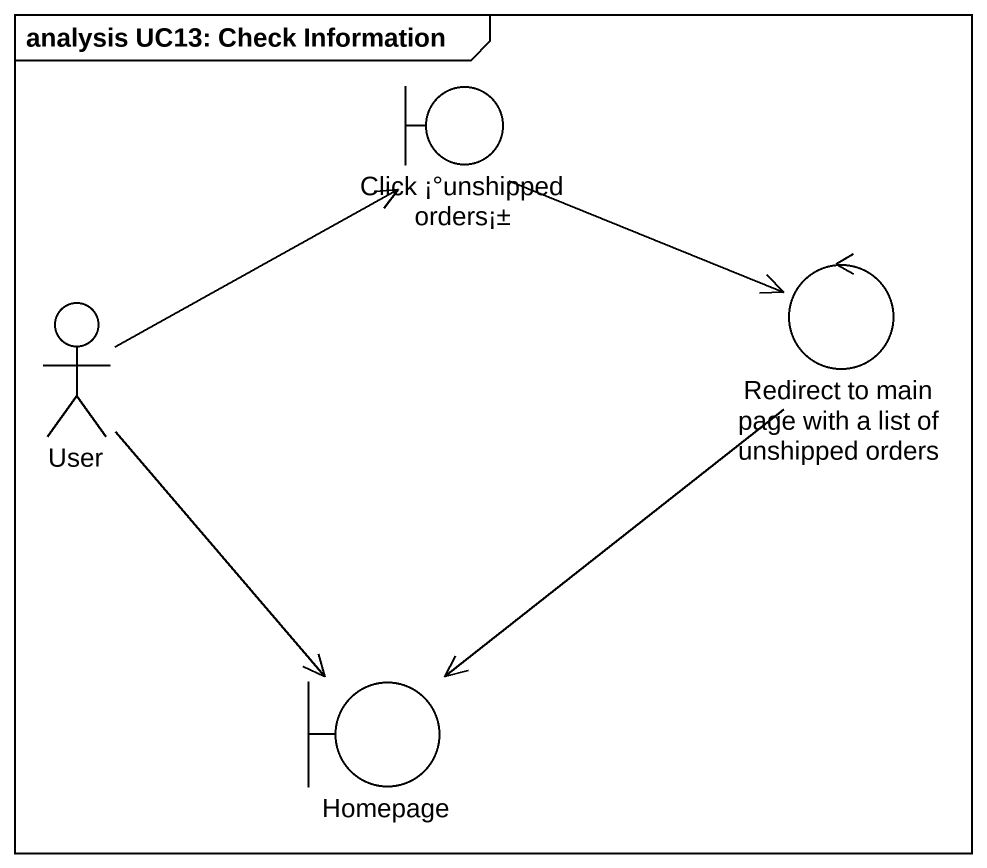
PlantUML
@startuml
mainframe analysis UC13: Check Information
boundary "Click ¡°unshipped orders¡±" as Click_unshipped_orders
actor User
control "Redirect to main page with a list of unshipped orders" as Redirect_to_main_page_with
boundary Homepage
Click_unshipped_orders -right-> Redirect_to_main_page_with
User -up-> Click_unshipped_orders
User --> Homepage
Redirect_to_main_page_with --> Homepage
@enduml
